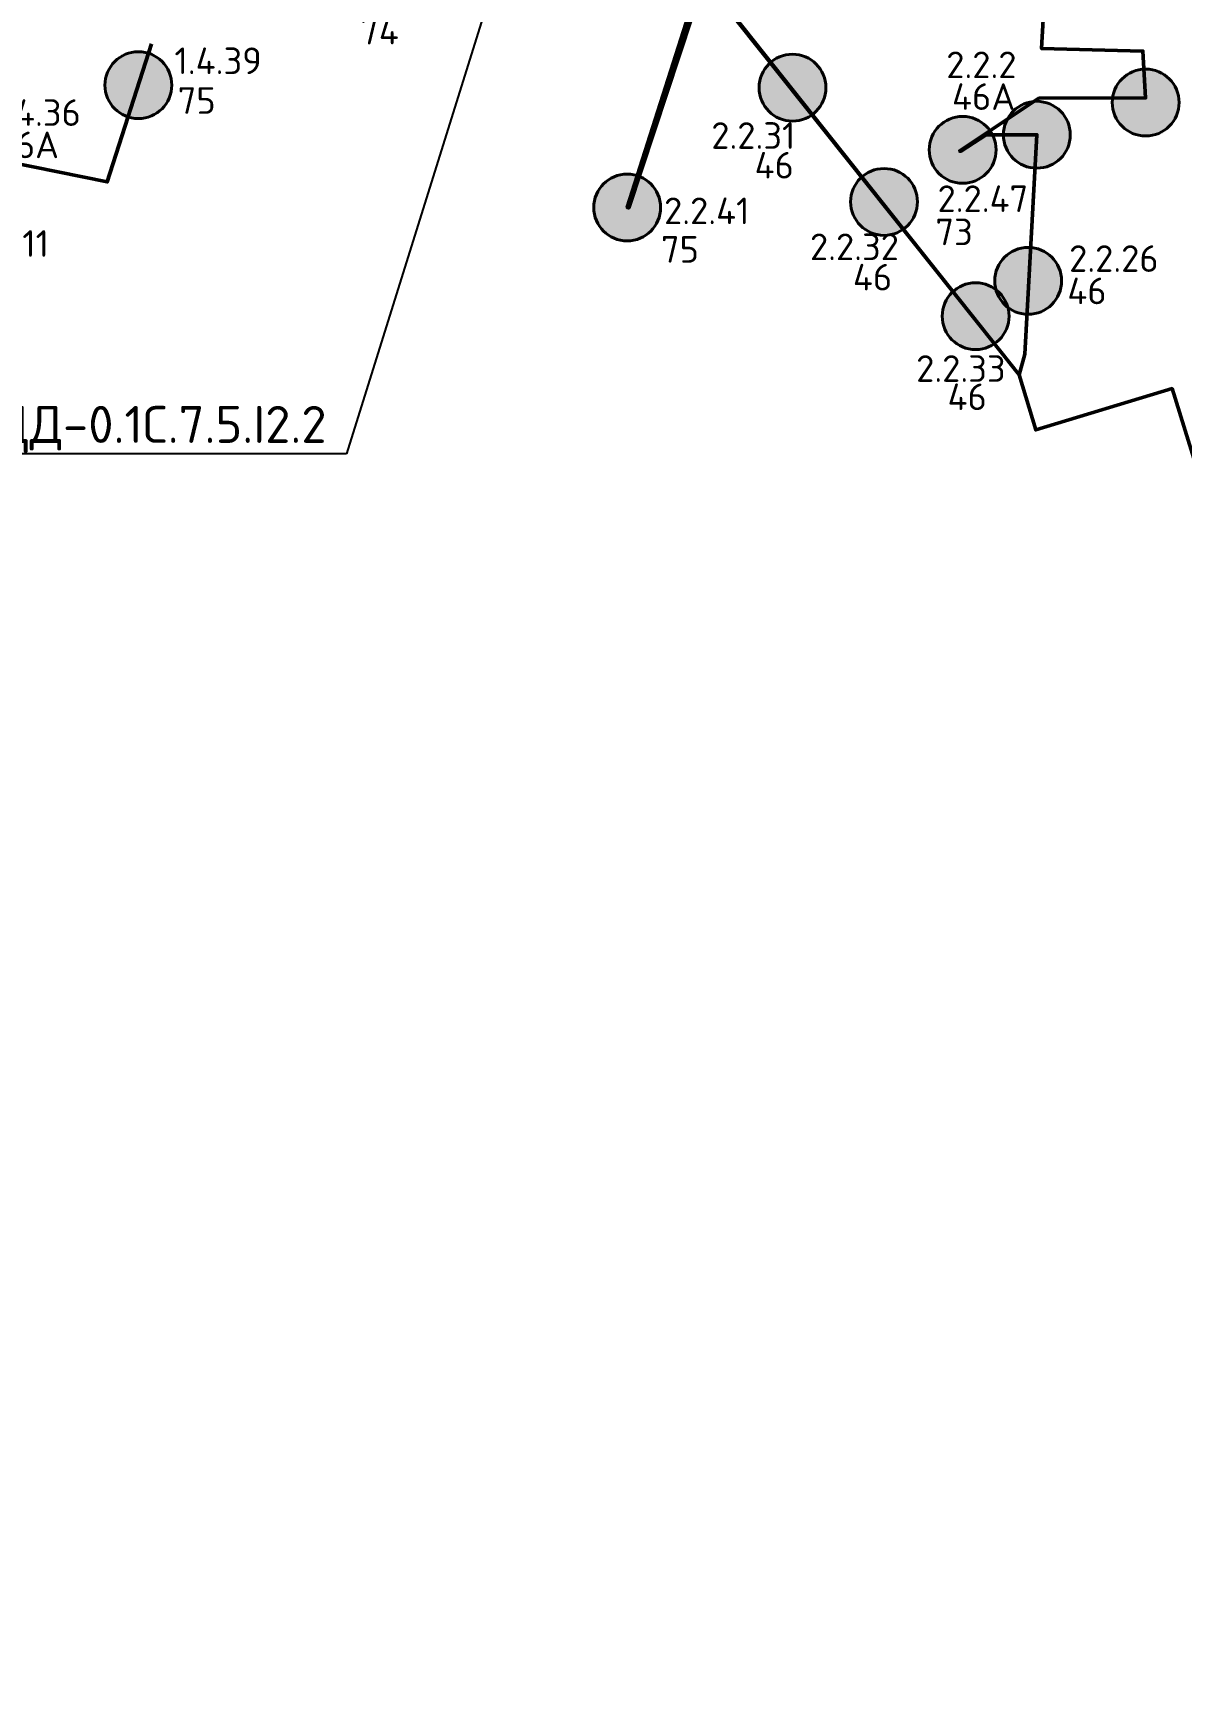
# Model space of a CAD drawing. Header units: millimetres. Extents: x -813692 to 807431, y 0 to 1813163.
# Drawn here: x 21329 to 29093, y 784711 to 795862 of the extents above; entities that cross this region are included whole.
import ezdxf
from ezdxf import colors
from ezdxf.entities.mleader import LeaderData, LeaderLine
from ezdxf.math import Vec2, Vec3

# ---------------------------------------------------------------- set-up
doc = ezdxf.new("R2010")
doc.units = ezdxf.units.MM
for name, color, linetype, lineweight in [('_Гр.ЩД-0.1С.7.5.I1.4', 6, 'Continuous', 50), ('_Гр.ЩД-0.1С.7.5.I2.2', 6, 'Continuous', 50), ('_Гр.ЩД-0.1С.7.5.I3.3', 6, 'Continuous', 50), ('_освещение_dali', 3, 'Continuous', 50), ('A-ANNO-DIMS', 7, 'Continuous', 9), ('АР_монолит', 252, 'Continuous', 50), ('ПК', 252, 'Continuous', 30)]:
    doc.layers.add(name, color=color, linetype=linetype, lineweight=lineweight)
for name, color, linetype, lineweight, true_color in [('DLX_LUM 10', 7, 'Continuous', 40, 0x130bf4), ('DLX_LUM 17', 7, 'Continuous', 40, 0x130bf4), ('DLX_LUM 18', 7, 'Continuous', 40, 0x130bf4), ('DLX_LUM 8', 7, 'Continuous', 40, 0xfa2205), ('DLX_LUM 9', 7, 'Continuous', 40, 0x130bf4)]:
    doc.layers.add(name, color=color, linetype=linetype, lineweight=lineweight, true_color=true_color)
doc.layers.add('Вставка', color=252, linetype='Continuous')
doc.styles.add('GOST 2.304', font='GOST Common.ttf')
doc.styles.add('ISOCPEUR', font='isocpeur.ttf')
doc.styles.add('TableTextStyle', font='isocpeur.ttf')
doc.linetypes.add('Truba', pattern='A,3e-05,[4,MSH_7,S=1,R=0,X=0,Y=0],-3.022072', length=3.022102)
doc.dimstyles.new('М-200', dxfattribs={"dimtxt": 400, "dimasz": 160, "dimexe": 200, "dimexo": 400, "dimgap": 50, "dimtad": 1, "dimdec": 0, "dimzin": 0, "dimdsep": 46, "dimtxsty": 'GOST 2.304', "dimblk": 'ARCHTICK', "dimcen": 180, "dimdle": 200, "dimadec": 0, "dimazin": 0, "dimtfac": 1, "dimtdec": 0, "dimtmove": 1, "dimatfit": 0, "dimfxl": 1, "dimtolj": 1, "dimtzin": 0, "dimarcsym": 0})

# ---------------------------------------------------------------- blocks, each defined once
blk = doc.blocks.new('_ArchTick')
at = {"color": 0, "linetype": 'ByBlock', "const_width": 0.15}
blk.add_lwpolyline([(-0.5, -0.5), (0.5, 0.5)], dxfattribs=at)
blk = doc.blocks.new('*D38')
at = {"layer": 'A-ANNO-DIMS', "color": 0, "lineweight": -2, "transparency": 16777216}
blk.add_arc((-165704, -113309), 107894, 270, 326, dxfattribs=at)
at = {"layer": 'Defpoints', "color": 0, "lineweight": 30, "transparency": 16777216}
for p in [(-165704, -113309), (-165704, -113309), (-75741, -173990), (-131171, -215528), (-165704, -221903)]:
    blk.add_point(p, dxfattribs=at)
at = {"layer": 'A-ANNO-DIMS', "color": 0, "lineweight": -2, "transparency": 16777216, "xscale": 160, "yscale": 160, "zscale": 160}
for p, rotation in [((-76255, -173643), 55.99999895826774), ((-165704, -221203), 179.9999981265246)]:
    blk.add_blockref('_ArchTick', p, dxfattribs=dict(at, rotation=rotation))
at = {"layer": 'A-ANNO-DIMS', "color": 0, "transparency": 16777216, "insert": (-114300, -207822), "char_height": 400, "attachment_point": 5, "rotation": 28.5412, "style": 'GOST 2.304'}
blk.add_mtext('\\A1;56,0%%D', dxfattribs=at)
blk = doc.blocks.new('DIC4')
at = {"lineweight": 0, "ltscale": 100, "style": 'TableTextStyle'}
for tag, p, height in [('48А', (-1699, 2691, -497), 180), ('72', (-744, 2508, -497), 180), ('72', (-3839, 2434, -497), 180), ('72', (-2824, 2347, -497), 180), ('72', (152, 2350, -497), 180), ('48', (-5154, 1904, -497), 180), ('72', (1435, 1871, -497), 180), ('76', (-1923, 1786, -497), 180), ('48', (-3387, 1642, -497), 180), ('45', (-4445, 1519, -497), 180), ('72', (1627, 1279, -497), 180), ('48А', (-5446, 1255, -497), 180), ('S', (-706, 1059), 250), ('48А', (2185, 949, -497), 180), ('48А', (-1804, 870, -497), 180), ('48', (263, 822, -497), 180), ('45', (2950, 741, -497), 180), ('47', (-3393, 672, -497), 180), ('45', (-4047, 212, -497), 180), ('72', (-1892, 164, -497), 180), ('71', (393, 164, -497), 180), ('45', (2001, 213, -497), 180), ('47', (3549, 236, -497), 180), ('48А', (-6039, 23, -497), 180), ('48', (-5265, -47, -497), 180), ('45', (-3938, -228, -497), 180), ('73', (34, -483, -497), 180), ('45', (780, -500, -497), 180), ('45', (2026, -484, -497), 180), ('47', (2884, -573, -497), 180), ('75', (-2279, -814, -497), 180), ('45', (428, -784, -497), 180), ('45', (1666, -774, -497), 180), ('74', (-5525, -947, -497), 180), ('48', (-3953, -959, -497), 180), ('47', (2626, -1505, -497), 180), ('45', (454, -1550, -497), 180), ('74', (1436, -1725, -497), 180), ('72', (-2493, -1932, -497), 180), ('45', (-22, -2016, -497), 180), ('74', (-5121, -2256, -497), 180), ('48А', (-834, -2467, -497), 180), ('75', (2355, -3054, -497), 180), ('48', (-2919, -3209, -497), 180), ('74', (1036, -3306, -497), 180), ('48А', (-4586, -3607, -497), 180), ('75', (-1462, -3835, -497), 180), ('46', (966, -3860, -497), 180), ('47', (2067, -4084, -497), 180), ('46', (-3274, -4287, -497), 180), ('73', (-5325, -4478, -497), 180), ('75', (-6721, -4666, -497), 180), ('S', (540, -4774), 250), ('75', (3046, -4779, -497), 180), ('46', (-3124, -5152, -497), 180), ('72', (-318, -5116, -497), 180), ('46А', (1825, -5130, -497), 180), ('72', (-441, -5902, -497), 180), ('45', (1686, -6015, -497), 180)]:
    blk.add_attdef(tag, p, '', height=height, dxfattribs=at)
at = {"layer": '_освещение_dali', "color": 7, "style": 'TableTextStyle'}
for s, p in [('48А', (-1687, 2474, -497)), ('72', (-3731, 2201, -497)), ('72', (-720, 2254, -497)), ('72', (172, 2107, -497)), ('72', (-2812, 1966, -497)), ('48', (-4824, 1688, -497)), ('76', (-1935, 1565, -497)), ('72', (1421, 1601, -497)), ('48', (-3420, 1402, -497)), ('45', (-4377, 1314, -497)), ('72', (1644, 1053, -497)), ('48А', (-5459, 1043, -497)), ('48А', (2175, 719, -497)), ('48А', (-1671, 658, -497)), ('48', (269, 614, -497)), ('45', (2936, 500, -497)), ('47', (-3421, 420, -497)), ('45', (-4010, -1, -497)), ('71', (798, -44, -497)), ('45', (2504, -18, -497)), ('47', (3596, -8, -497)), ('72', (-1923, -105, -497)), ('48А', (-6072, -206, -497)), ('48', (-5297, -278, -497)), ('45', (2084, -286, -497)), ('45', (-3978, -457, -497)), ('73', (28, -708, -497)), ('45', (991, -673, -497)), ('47', (2849, -794, -497)), ('45', (431, -999, -497)), ('45', (1638, -1009, -497)), ('48', (-3938, -1163, -497)), ('75', (-2314, -1082, -497)), ('74', (-5550, -1194, -497)), ('47', (2635, -1729, -497)), ('45', (403, -1781, -497)), ('74', (1420, -1986, -497)), ('72', (-2500, -2188, -497)), ('45', (-7, -2246, -497)), ('74', (-5129, -2506, -497)), ('48А', (-840, -2704, -497)), ('75', (2342, -3333, -497)), ('48', (-2877, -3449, -497)), ('74', (1036, -3562, -497)), ('48А', (-4605, -3848, -497)), ('75', (-1472, -4144, -497)), ('46', (966, -4086, -497)), ('47', (2067, -4332, -497)), ('46', (-3280, -4542, -497)), ('73', (-5331, -4714, -497)), ('75', (-6703, -4895, -497)), ('75', (3068, -5048, -497)), ('46', (-3124, -5419, -497)), ('72', (-333, -5361, -497)), ('46А', (1838, -5348, -497)), ('72', (-470, -6171, -497)), ('45', (1675, -6252, -497))]:
    blk.add_text(s, height=180, dxfattribs=at).set_placement(p)
blk = doc.blocks.new('DIC6')
at = {"color": 7, "style": 'TableTextStyle'}
for s, p in [('74', (-3098, -3715, -497)), ('46А', (904, -4158, -497)), ('46', (-431, -4622, -497)), ('73', (792, -5073, -497)), ('75', (-1064, -5191, -497)), ('46', (234, -5379, -497)), ('46', (1684, -5472, -497)), ('46', (874, -6188, -497))]:
    blk.add_text(s, height=180, dxfattribs=at).set_placement(p)
at = {"lineweight": 0, "ltscale": 100, "style": 'TableTextStyle'}
for tag, p, height in [('47', (7402, 5511, -497), 180), ('S', (5883, 4012), 250), ('47', (7554, 3980, -497), 180), ('47', (2456, 3439, -497), 180), ('75', (5490, 3275, -497), 180), ('S', (-1930, 3089), 250), ('47', (1252, 3009, -497), 180), ('72', (3991, 2643, -497), 180), ('47', (7779, 2605, -497), 180), ('74', (5393, 2408, -497), 180), ('71', (2507, 2285, -497), 180), ('47', (3392, 2212, -497), 180), ('72', (-2398, 2087, -497), 180), ('47А', (1662, 1808, -497), 180), ('46А', (7857, 1649, -497), 180), ('46А', (4174, 1472, -497), 180), ('74', (-961, 1065, -497), 180), ('75', (9318, 944, -497), 180), ('46', (4951, 749, -497), 180), ('72', (-2256, 613, -497), 180), ('46', (8012, 573, -497), 180), ('76', (6432, 391, -497), 180), ('47', (1870, 292, -497), 180), ('76', (639, 148, -497), 180), ('47А', (-2957, -9, -497), 180), ('46', (5646, -6, -497), 180), ('74', (6853, -223, -497), 180), ('46', (8092, -210, -497), 180), ('74', (9782, -664, -497), 180), ('46А', (984, -919, -497), 180), ('76', (3028, -955, -497), 180), ('47', (-2296, -1037, -497), 180), ('46А', (8049, -1138, -497), 180), ('74', (5314, -1337, -497), 180), ('46', (6968, -1438, -497), 180), ('46А', (6154, -1532, -497), 180), ('73', (-2878, -2000, -497), 180), ('46А', (-1566, -2164, -497), 180), ('S', (280, -2207), 250), ('46', (1832, -2116, -497), 180), ('46', (8368, -2338, -497), 180), ('75', (5627, -2582, -497), 180), ('75', (-229, -2746, -497), 180), ('46', (7753, -3005, -497), 180), ('46', (974, -3119, -497), 180), ('46', (-1625, -3377, -497), 180), ('74', (-3054, -3455, -497), 180), ('46А', (865, -3943, -497), 180), ('76', (2489, -3990, -497), 180), ('46', (-724, -4421, -497), 180), ('73', (806, -4848, -497), 180), ('75', (-1043, -4931, -497), 180), ('46', (-56, -5174, -497), 180), ('46', (1696, -5253, -497), 180), ('46', (662, -5997, -497), 180)]:
    blk.add_attdef(tag, p, '', height=height, dxfattribs=at)
blk = doc.blocks.new('_Dot')
at = {"color": 0, "linetype": 'ByBlock', "lineweight": -2}
blk.add_line((-0.5, 0), (-1, 0), dxfattribs=at)
at = {"color": 0, "linetype": 'ByBlock', "const_width": 0.5}
blk.add_lwpolyline([(-0.25, 0, 1), (0.25, 0, 1)], format="xyb", close=True, dxfattribs=at)
blk = doc.blocks.new('A$Cab2378fa')
at = {"lineweight": 25, "true_color": 0xfff5f5}
h = blk.add_hatch(color=7, dxfattribs=at)
h.dxf.hatch_style = 1
h.paths.add_polyline_path([(0, 0), (-142, -170, 0.174923), (3, -222, 0.197808), (162, -157)])
h.paths.add_polyline_path([(-163, 158), (0, 0), (148, 178, 0.175398), (3, 230, 0.209014)])
at = {"lineweight": 25}
h = blk.add_hatch(color=256, dxfattribs=at)
h.paths.add_polyline_path([(162, -157, 0.442338), (148, 178), (0, 0)])
h.paths.add_polyline_path([(-142, -170), (0, 0), (-163, 158, 0.430096)])
blk.add_circle((3, 4), 226)
blk = doc.blocks.new('Оси200')
at = {"layer": 'A-ANNO-DIMS'}
dim = blk.add_angular_dim_2l(base=(-131171, -215527.9), line1=((-165703.8, -113309.3), (-75741.3, -173989.8)), line2=((-165703.8, -113309.3), (-165703.8, -221903.3)), text='56,0%%D', dimstyle='М-200', override={"dimadec": 2, "dimtmove": 2}, dxfattribs=at)
dim.commit()
dim.dimension.update_dxf_attribs({"geometry": '*D38', "text_midpoint": (-114299.5, -207822), "dimtype": 130})
blk = doc.blocks.new('A$C6724712c')
at = {"layer": 'A-ANNO-DIMS', "color": 18, "lineweight": 0, "true_color": 0x000000}
blk.add_blockref('Оси200', (433047.4, 279674.7), dxfattribs=at)

msp = doc.modelspace()

# ---------------------------------------------------------------- linework, layer by layer
at = {"layer": '_Гр.ЩД-0.1С.7.5.I1.4', "ltscale": 100}
msp.add_lwpolyline([(20815.7, 795061.6), (21831.2, 794855.2), (22130.1, 795788.7)], dxfattribs=at)

# ---------------------------------------------------------------- next in the draw order: block references
at = {"layer": 'Вставка', "linetype": 'Truba', "lineweight": 30, "ltscale": 100}
msp.add_blockref('A$C6724712c', (-266052.4, 717506.5), dxfattribs=at)

# ---------------------------------------------------------------- next in the draw order: linework, layer by layer
at = {"layer": '_Гр.ЩД-0.1С.7.5.I2.2', "ltscale": 100}
msp.add_lwpolyline([(25849.4, 796257.1), (25347.7, 794681.7), (25358.2, 794679.5), (25870, 796230.7), (27999.3, 793549.6), (28037, 793691.1), (28118.2, 795173.9), (27775.6, 795173.9), (27601.1, 795060.9), (27596.9, 795066.1), (28131.7, 795420.5), (28852.8, 795423.1), (28835.2, 795740.1), (28149.6, 795757), (28285.3, 798115.5)], dxfattribs=at)
at = {"layer": '_Гр.ЩД-0.1С.7.5.I3.3', "ltscale": 100}
msp.add_lwpolyline([(35830.6, 791648.6), (35070.5, 793693.9), (31746.5, 792506.7), (32434.7, 790447.8), (30180.1, 789726.7), (29328.3, 792504), (29032.8, 793457.2), (28110, 793177.7), (27999.3, 793549.6), (22154.9, 800879), (14908.2, 801020.1), (5343.9, 802307), (5343.9, 801423.2), (3788.5, 801453.4), (3788.5, 814731.6), (6563.4, 814731.6)], dxfattribs=at)

# ---------------------------------------------------------------- next in the draw order: block references
at = {"layer": '_Гр.ЩД-0.1С.7.5.I1.4', "lineweight": 0}
ref = msp.add_blockref('DIC4', (19240, 800363.5), dxfattribs=at)
ref.add_attrib('S', '1.4.24', (18533.6, 801422.1), dxfattribs={"layer": '0', "lineweight": 0, "ltscale": 100, "height": 250, "style": 'TableTextStyle'})
ref.add_attrib('S', '1.4.25', (19779.7, 795589.5), dxfattribs={"layer": '0', "lineweight": 0, "ltscale": 100, "height": 250, "style": 'TableTextStyle'})
ref.add_attrib('74', '1.4.26', (20276.1, 797057.9, -497), dxfattribs={"layer": '0', "lineweight": 0, "ltscale": 100, "height": 180, "style": 'TableTextStyle'})
ref.add_attrib('74', '1.4.27', (13714.9, 799416.9, -497), dxfattribs={"layer": '0', "lineweight": 0, "ltscale": 100, "height": 180, "style": 'TableTextStyle'})
ref.add_attrib('74', '1.4.28', (14118.7, 798107.4, -497), dxfattribs={"layer": '0', "lineweight": 0, "ltscale": 100, "height": 180, "style": 'TableTextStyle'})
ref.add_attrib('74', '1.4.29', (20676, 798638.8, -497), dxfattribs={"layer": '0', "lineweight": 0, "ltscale": 100, "height": 180, "style": 'TableTextStyle'})
ref.add_attrib('48', '1.4.30', (19503.2, 801185.7, -497), dxfattribs={"layer": '0', "lineweight": 0, "ltscale": 100, "height": 180, "style": 'TableTextStyle'})
ref.add_attrib('48', '1.4.31', (16320.8, 797154.8, -497), dxfattribs={"layer": '0', "lineweight": 0, "ltscale": 100, "height": 180, "style": 'TableTextStyle'})
ref.add_attrib('48', '1.4.32', (13975.2, 800316.9, -497), dxfattribs={"layer": '0', "lineweight": 0, "ltscale": 100, "height": 180, "style": 'TableTextStyle'})
ref.add_attrib('48', '1.4.33', (15853, 802005.4, -497), dxfattribs={"layer": '0', "lineweight": 0, "ltscale": 100, "height": 180, "style": 'TableTextStyle'})
ref.add_attrib('48', '1.4.34', (15286.6, 799404.9, -497), dxfattribs={"layer": '0', "lineweight": 0, "ltscale": 100, "height": 180, "style": 'TableTextStyle'})
ref.add_attrib('48', '1.4.35', (14085.7, 802268, -497), dxfattribs={"layer": '0', "lineweight": 0, "ltscale": 100, "height": 180, "style": 'TableTextStyle'})
ref.add_attrib('45', '1.4.0', (22190.3, 801104.5, -497), dxfattribs={"layer": '0', "lineweight": 0, "ltscale": 100, "height": 180, "style": 'TableTextStyle'})
ref.add_attrib('45', '1.4.1', (21241, 800576.4, -497), dxfattribs={"layer": '0', "lineweight": 0, "ltscale": 100, "height": 180, "style": 'TableTextStyle'})
ref.add_attrib('45', '1.4.2', (21265.5, 799879.2, -497), dxfattribs={"layer": '0', "lineweight": 0, "ltscale": 100, "height": 180, "style": 'TableTextStyle'})
ref.add_attrib('45', '1.4.3', (20906.1, 799589.1, -497), dxfattribs={"layer": '0', "lineweight": 0, "ltscale": 100, "height": 180, "style": 'TableTextStyle'})
ref.add_attrib('45', '1.4.4', (20019.8, 799863.9, -497), dxfattribs={"layer": '0', "lineweight": 0, "ltscale": 100, "height": 180, "style": 'TableTextStyle'})
ref.add_attrib('45', '1.4.5', (19668.5, 799579.5, -497), dxfattribs={"layer": '0', "lineweight": 0, "ltscale": 100, "height": 180, "style": 'TableTextStyle'})
ref.add_attrib('45', '1.4.6', (19693.6, 798813.6, -497), dxfattribs={"layer": '0', "lineweight": 0, "ltscale": 100, "height": 180, "style": 'TableTextStyle'})
ref.add_attrib('45', '1.4.7', (19218.1, 798347.9, -497), dxfattribs={"layer": '0', "lineweight": 0, "ltscale": 100, "height": 180, "style": 'TableTextStyle'})
ref.add_attrib('45', '1.4.8', (14795.1, 801882.9, -497), dxfattribs={"layer": '0', "lineweight": 0, "ltscale": 100, "height": 180, "style": 'TableTextStyle'})
ref.add_attrib('45', '1.4.9', (15301.6, 800135.4, -497), dxfattribs={"layer": '0', "lineweight": 0, "ltscale": 100, "height": 180, "style": 'TableTextStyle'})
ref.add_attrib('45', '1.4.10', (15192.9, 800575.5, -497), dxfattribs={"layer": '0', "lineweight": 0, "ltscale": 100, "height": 180, "style": 'TableTextStyle'})
ref.add_attrib('45', '1.4.11', (20925.8, 794348.5, -497), dxfattribs={"layer": '0', "lineweight": 0, "ltscale": 100, "height": 180, "style": 'TableTextStyle'})
ref.add_attrib('48А', '1.4.12', (21425.3, 801312.2, -497), dxfattribs={"layer": '0', "lineweight": 0, "ltscale": 100, "height": 180, "style": 'TableTextStyle'})
ref.add_attrib('48А', '1.4.13', (17436.2, 801233.4, -497), dxfattribs={"layer": '0', "lineweight": 0, "ltscale": 100, "height": 180, "style": 'TableTextStyle'})
ref.add_attrib('48А', '1.4.14', (13793.8, 801618.3, -497), dxfattribs={"layer": '0', "lineweight": 0, "ltscale": 100, "height": 180, "style": 'TableTextStyle'})
ref.add_attrib('48А', '1.4.15', (18406.1, 797896.7, -497), dxfattribs={"layer": '0', "lineweight": 0, "ltscale": 100, "height": 180, "style": 'TableTextStyle'})
ref.add_attrib('48А', '1.4.16', (14654.4, 796756.6, -497), dxfattribs={"layer": '0', "lineweight": 0, "ltscale": 100, "height": 180, "style": 'TableTextStyle'})
ref.add_attrib('48А', '1.4.17', (13201.4, 800386.2, -497), dxfattribs={"layer": '0', "lineweight": 0, "ltscale": 100, "height": 180, "style": 'TableTextStyle'})
ref.add_attrib('48А', '1.4.18', (17540.8, 803054.6, -497), dxfattribs={"layer": '0', "lineweight": 0, "ltscale": 100, "height": 180, "style": 'TableTextStyle'})
ref.add_attrib('47', '1.4.19', (22123.6, 799790, -497), dxfattribs={"layer": '0', "lineweight": 0, "ltscale": 100, "height": 180, "style": 'TableTextStyle'})
ref.add_attrib('47', '1.4.20', (21866.1, 798858.8, -497), dxfattribs={"layer": '0', "lineweight": 0, "ltscale": 100, "height": 180, "style": 'TableTextStyle'})
ref.add_attrib('47', '1.4.21', (21306.7, 796279.1, -497), dxfattribs={"layer": '0', "lineweight": 0, "ltscale": 100, "height": 180, "style": 'TableTextStyle'})
ref.add_attrib('47', '1.4.22', (22789.3, 800599.5, -497), dxfattribs={"layer": '0', "lineweight": 0, "ltscale": 100, "height": 180, "style": 'TableTextStyle'})
ref.add_attrib('47', '1.4.23', (15847.3, 801035.3, -497), dxfattribs={"layer": '0', "lineweight": 0, "ltscale": 100, "height": 180, "style": 'TableTextStyle'})
ref.add_attrib('46А', '1.4.36', (21064.6, 795233.8, -497), dxfattribs={"layer": '0', "lineweight": 0, "ltscale": 100, "height": 180, "style": 'TableTextStyle'})
ref.add_attrib('46', '1.4.45', (15966.2, 796076.4, -497), dxfattribs={"layer": '0', "lineweight": 0, "ltscale": 100, "height": 180, "style": 'TableTextStyle'})
ref.add_attrib('46', '1.4.46', (16115.6, 795211.6, -497), dxfattribs={"layer": '0', "lineweight": 0, "ltscale": 100, "height": 180, "style": 'TableTextStyle'})
ref.add_attrib('46', '1.4.47', (20206.2, 796503, -497), dxfattribs={"layer": '0', "lineweight": 0, "ltscale": 100, "height": 180, "style": 'TableTextStyle'})
ref.add_attrib('76', '1.4.48', (17317, 802149.8, -497), dxfattribs={"layer": '0', "lineweight": 0, "ltscale": 100, "height": 180, "style": 'TableTextStyle'})
ref.add_attrib('72', '1.4.49', (19392.3, 802713.3, -497), dxfattribs={"layer": '0', "lineweight": 0, "ltscale": 100, "height": 180, "style": 'TableTextStyle'})
ref.add_attrib('72', '1.4.50', (20674.8, 802234.9, -497), dxfattribs={"layer": '0', "lineweight": 0, "ltscale": 100, "height": 180, "style": 'TableTextStyle'})
ref.add_attrib('72', '1.4.51', (15401.3, 802798, -497), dxfattribs={"layer": '0', "lineweight": 0, "ltscale": 100, "height": 180, "style": 'TableTextStyle'})
ref.add_attrib('72', '1.4.52', (16416.2, 802710.1, -497), dxfattribs={"layer": '0', "lineweight": 0, "ltscale": 100, "height": 180, "style": 'TableTextStyle'})
ref.add_attrib('72', '1.4.53', (20867.4, 801642.6, -497), dxfattribs={"layer": '0', "lineweight": 0, "ltscale": 100, "height": 180, "style": 'TableTextStyle'})
ref.add_attrib('72', '1.4.54', (18495.9, 802871.8, -497), dxfattribs={"layer": '0', "lineweight": 0, "ltscale": 100, "height": 180, "style": 'TableTextStyle'})
ref.add_attrib('72', '1.4.55', (18922.4, 795247.4, -497), dxfattribs={"layer": '0', "lineweight": 0, "ltscale": 100, "height": 180, "style": 'TableTextStyle'})
ref.add_attrib('72', '1.4.56', (18798.6, 794461.6, -497), dxfattribs={"layer": '0', "lineweight": 0, "ltscale": 100, "height": 180, "style": 'TableTextStyle'})
ref.add_attrib('72', '1.4.57', (16746.7, 798431.4, -497), dxfattribs={"layer": '0', "lineweight": 0, "ltscale": 100, "height": 180, "style": 'TableTextStyle'})
ref.add_attrib('72', '1.4.58', (17347.9, 800527.5, -497), dxfattribs={"layer": '0', "lineweight": 0, "ltscale": 100, "height": 180, "style": 'TableTextStyle'})
ref.add_attrib('73', '1.4.37', (13914.8, 795885.3, -497), dxfattribs={"layer": '0', "lineweight": 0, "ltscale": 100, "height": 180, "style": 'TableTextStyle'})
ref.add_attrib('73', '1.4.38', (19274.1, 799880.7, -497), dxfattribs={"layer": '0', "lineweight": 0, "ltscale": 100, "height": 180, "style": 'TableTextStyle'})
ref.add_attrib('75', '1.4.39', (22286.2, 795584.3, -497), dxfattribs={"layer": '0', "lineweight": 0, "ltscale": 100, "height": 180, "style": 'TableTextStyle'})
ref.add_attrib('75', '1.4.40', (21595.2, 797309.7, -497), dxfattribs={"layer": '0', "lineweight": 0, "ltscale": 100, "height": 180, "style": 'TableTextStyle'})
ref.add_attrib('75', '1.4.41', (17778.2, 796528.8, -497), dxfattribs={"layer": '0', "lineweight": 0, "ltscale": 100, "height": 180, "style": 'TableTextStyle'})
ref.add_attrib('75', '1.4.42', (12518.8, 795697.9, -497), dxfattribs={"layer": '0', "lineweight": 0, "ltscale": 100, "height": 180, "style": 'TableTextStyle'})
ref.add_attrib('75', '1.4.43', (16961.5, 799549.1, -497), dxfattribs={"layer": '0', "lineweight": 0, "ltscale": 100, "height": 180, "style": 'TableTextStyle'})
ref.add_attrib('71', '1.4.44', (19633, 800527.3, -497), dxfattribs={"layer": '0', "lineweight": 0, "ltscale": 100, "height": 180, "style": 'TableTextStyle'})
at = {"layer": '_Гр.ЩД-0.1С.7.5.I2.2', "color": 3, "lineweight": 0}
ref = msp.add_blockref('DIC6', (26640, 799500), dxfattribs=at)
ref.add_attrib('46А', '2.2.2', (27505.4, 795556.8, -497), dxfattribs={"layer": '0', "lineweight": 0, "ltscale": 100, "height": 180, "style": 'TableTextStyle'})
ref.add_attrib('46', '2.2.26', (28336.2, 794246.6, -497), dxfattribs={"layer": '0', "lineweight": 0, "ltscale": 100, "height": 180, "style": 'TableTextStyle'})
ref.add_attrib('46', '2.2.31', (25916.3, 795078.6, -497), dxfattribs={"layer": '0', "lineweight": 0, "ltscale": 100, "height": 180, "style": 'TableTextStyle'})
ref.add_attrib('46', '2.2.32', (26583.6, 794326, -497), dxfattribs={"layer": '0', "lineweight": 0, "ltscale": 100, "height": 180, "style": 'TableTextStyle'})
ref.add_attrib('46', '2.2.33', (27301.8, 793502.8, -497), dxfattribs={"layer": '0', "lineweight": 0, "ltscale": 100, "height": 180, "style": 'TableTextStyle'})
ref.add_attrib('73', '2.2.47', (27446.4, 794651.7, -497), dxfattribs={"layer": '0', "lineweight": 0, "ltscale": 100, "height": 180, "style": 'TableTextStyle'})
ref.add_attrib('75', '2.2.41', (25597, 794569.5, -497), dxfattribs={"layer": '0', "lineweight": 0, "ltscale": 100, "height": 180, "style": 'TableTextStyle'})
at = {"layer": 'DLX_LUM 10', "ltscale": 100}
msp.add_blockref('A$Cab2378fa', (28850.9, 795387.6), dxfattribs=at)
at = {"layer": 'DLX_LUM 17', "ltscale": 100}
msp.add_blockref('A$Cab2378fa', (27613.1, 795067.7), dxfattribs=at)
at = {"layer": 'DLX_LUM 18', "ltscale": 100}
for p in [(22039.2, 795505.7), (25344.7, 794677.8)]:
    msp.add_blockref('A$Cab2378fa', p, dxfattribs=at)
at = {"layer": 'DLX_LUM 8', "ltscale": 100}
msp.add_blockref('A$Cab2378fa', (28115.3, 795170), dxfattribs=at)
at = {"layer": 'DLX_LUM 9', "ltscale": 100}
for p in [(26462.8, 795488.4), (27081.8, 794715.8), (28056.3, 794181.7), (27700.8, 793943.2)]:
    msp.add_blockref('A$Cab2378fa', p, dxfattribs=at)

# ---------------------------------------------------------------- next in the draw order: leaders
at = {"layer": '_Гр.ЩД-0.1С.7.5.I2.2'}
ml = msp.add_multileader_mtext('Standard', dxfattribs=at)
ml.set_content('Гр.ЩД-0.1С.7.5.I2.2', color=256, style='ISOCPEUR')
ml.set_leader_properties()
ml.set_arrow_properties(name='DOT')
ml.build(insert=Vec2(0, 0))
ml.multileader.update_dxf_attribs({"has_dogleg": 0, "text_left_attachment_type": 6, "text_right_attachment_type": 6, "arrow_head_size": 100})
ctx = ml.context
ctx.base_point, ctx.char_height, ctx.arrow_head_size, ctx.landing_gap_size, ctx.plane_origin = Vec3(20374.1, 793015.2), 250, 100, 200, Vec3(104817.3, 920785.8)
ctx.left_attachment, ctx.right_attachment = 6, 6
notes = []
notes.append((ctx, [(1, (1, 1, 0), (23457.1, 793015.2), (-1, 0), 8, [(1, [(24594.8, 796685.4)], 0, [])])]))
ctx.mtext.insert, ctx.mtext.flow_direction = Vec3(20574.1, 793340.2), 5
for ctx, leaders in notes:
    for number, flags, end, landing, length, lines in leaders:
        leader = LeaderData()
        leader.index, (leader.has_last_leader_line, leader.has_dogleg_vector, leader.attachment_direction) = number, flags
        leader.last_leader_point, leader.dogleg_vector, leader.dogleg_length = Vec3(end), Vec3(landing), length
        for number, points, colour, breaks in lines:
            line = LeaderLine()
            line.index, line.vertices, line.color, line.breaks = number, Vec3.list(points), colors.encode_raw_color(colour), breaks
            leader.lines.append(line)
        ctx.leaders.append(leader)

doc.saveas('drawing.dxf')
